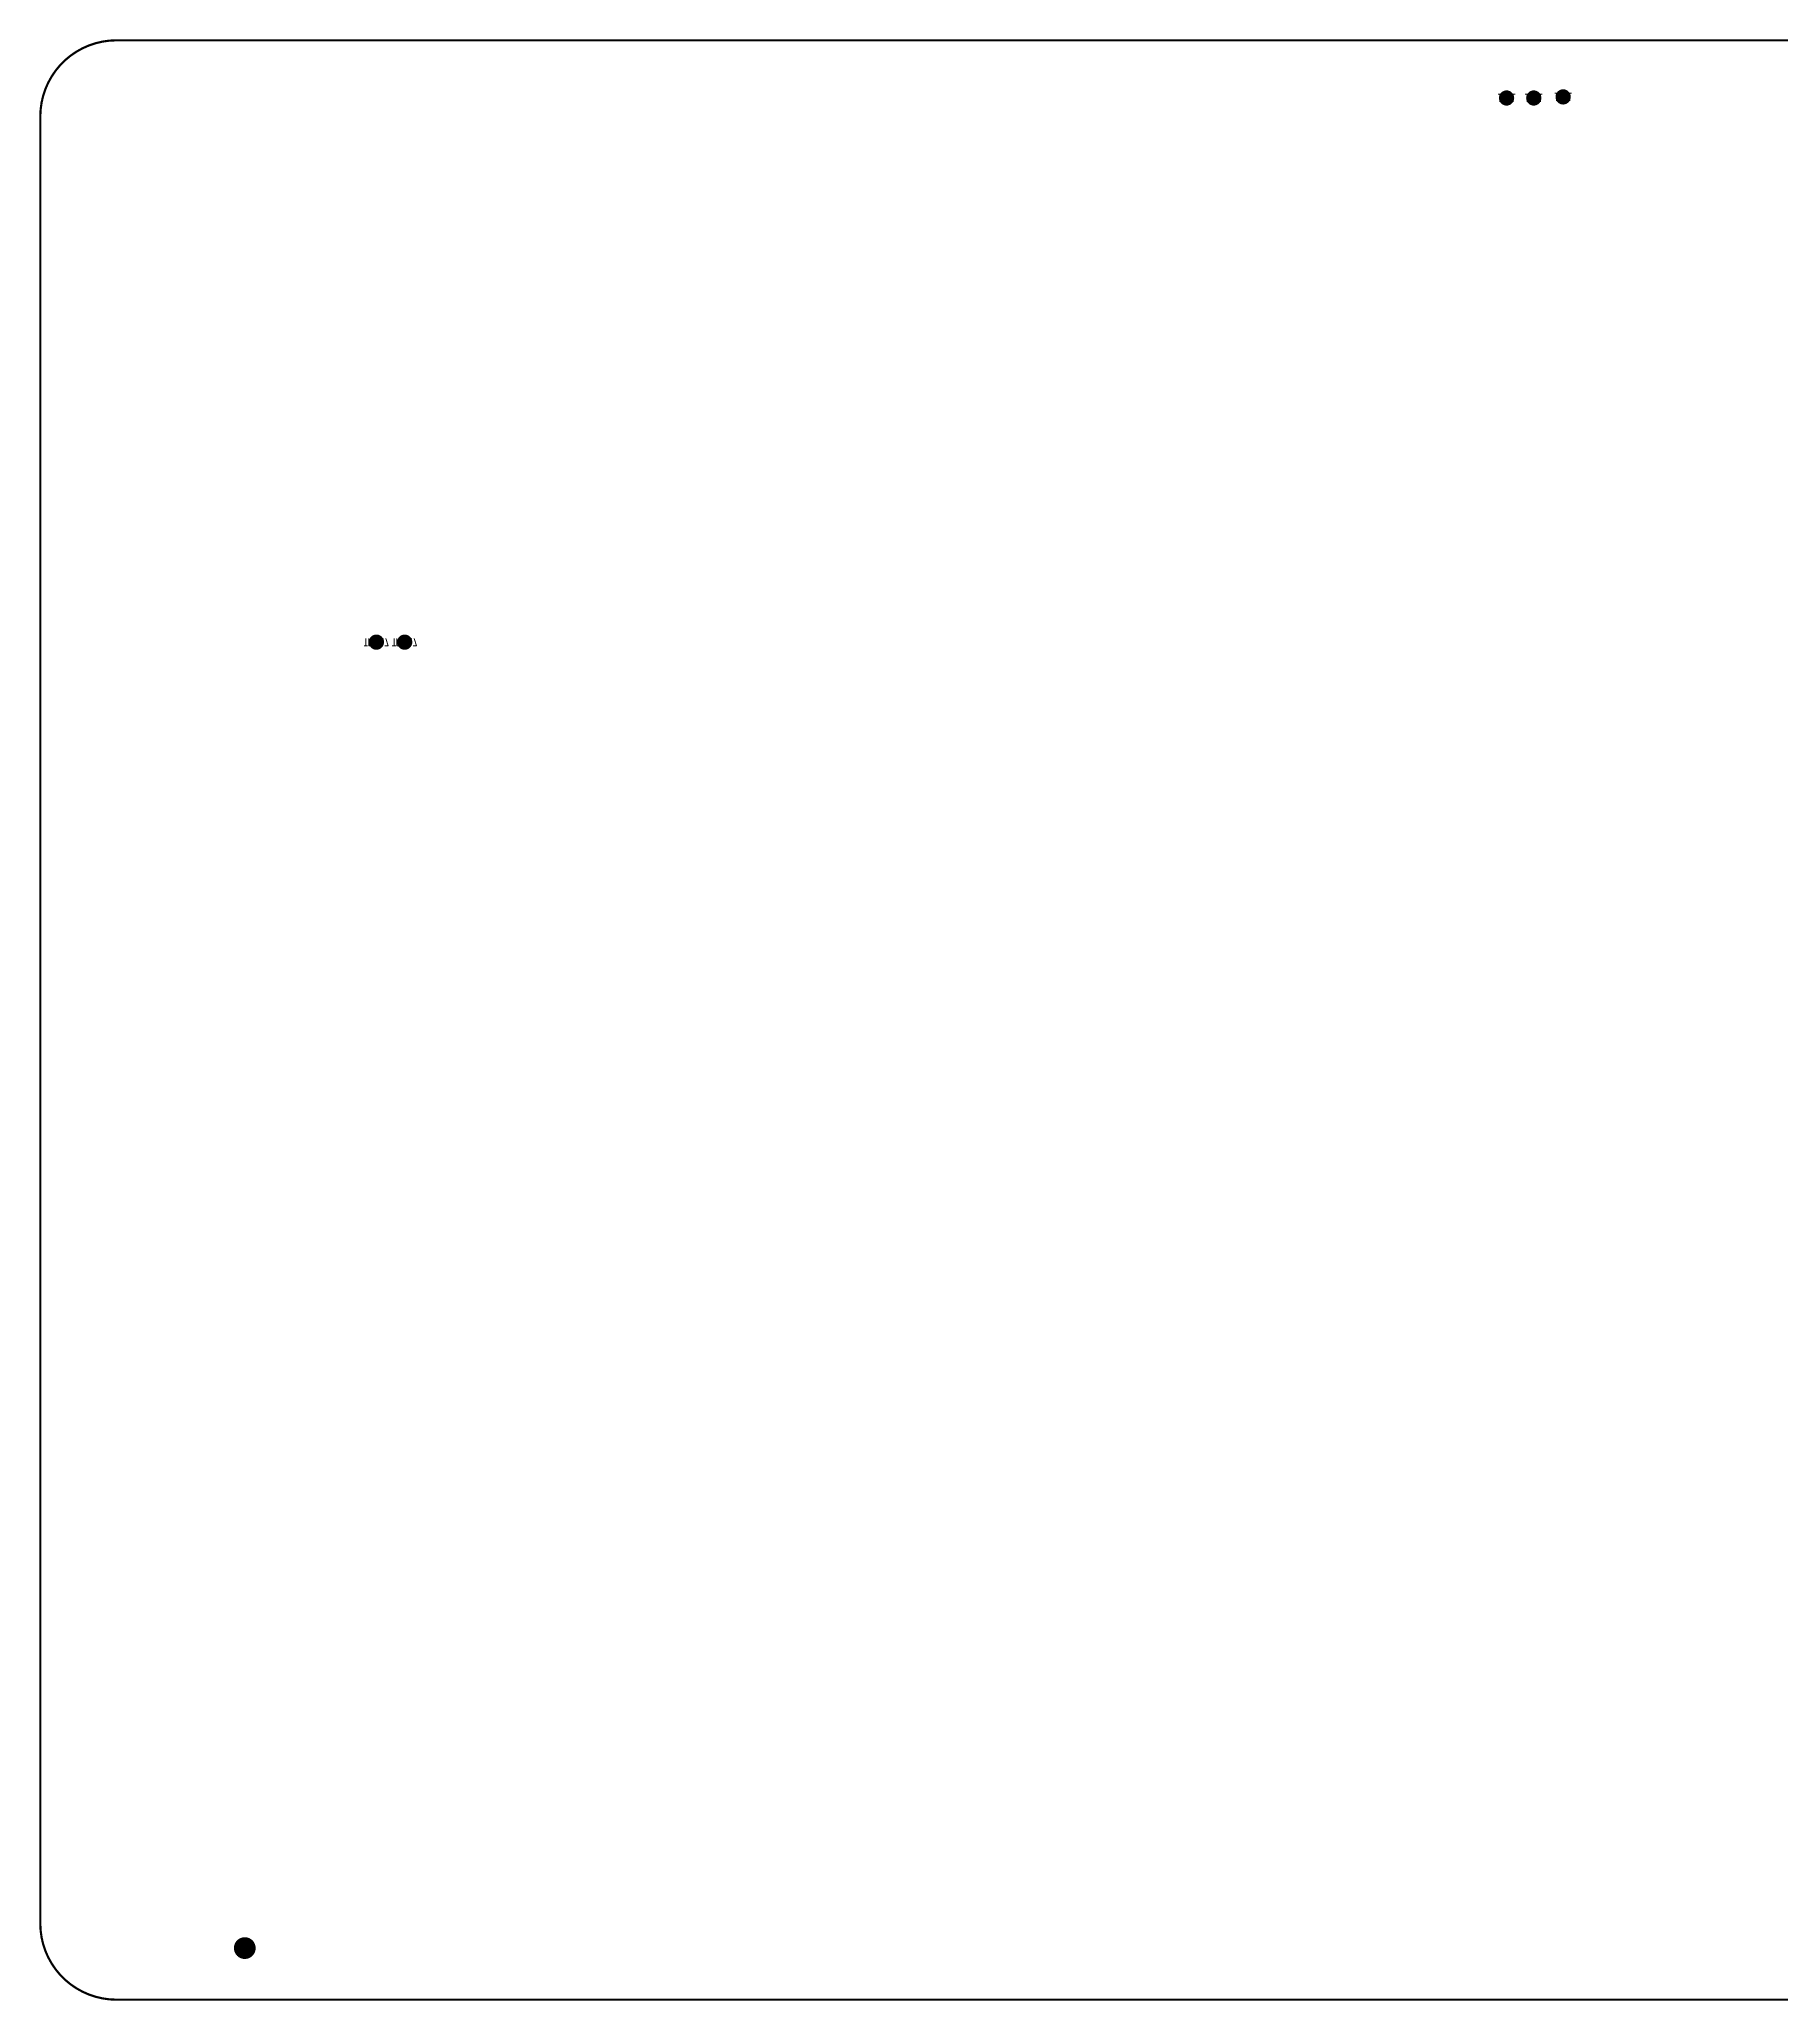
# Model space of a CAD drawing. Extents: x -4 to 157, y -4 to 87.
# Drawn here: x -3.5 to 76.5, y -3.6 to 86.5 of the extents above; entities that cross this region are included whole.
import ezdxf
from ezdxf.enums import TextEntityAlignment as Align

# ---------------------------------------------------------------- set-up
doc = ezdxf.new("R2010")
doc.units = 0
for name, color, linetype in [('ATTRIBUTE_04', 112, 'CONTINUOUS'), ('BOARD_OUTLINE_00', 254, 'CONTINUOUS'), ('DRIL_PLTE_THRU_01', 3, 'CONTINUOUS'), ('DRIL_PLTE_THRU_02', 171, 'CONTINUOUS'), ('DRIL_PLTE_THRU_03', 222, 'CONTINUOUS'), ('DRIL_PLTE_THRU_04', 2, 'CONTINUOUS'), ('PADS_BOT', 56, 'CONTINUOUS'), ('PADS_INNER', 96, 'CONTINUOUS'), ('PADS_TOP', 96, 'CONTINUOUS'), ('PART_NAME_126', 6, 'CONTINUOUS')]:
    doc.layers.add(name, color=color, linetype=linetype)
doc.styles.add('W0$05', font='simplex', dxfattribs={"width": 0.75})

# ---------------------------------------------------------------- blocks, each defined once
blk = doc.blocks.new('SMOOTH_0$1')
at = {"const_width": 0.05}
blk.add_lwpolyline([(-0.025, 0, 1), (0.025, 0, 1)], format="xyb", close=True, dxfattribs=at)
blk = doc.blocks.new('BOARD_1')
at = {"layer": 'BOARD_OUTLINE_00', "const_width": 0.1}
blk.add_lwpolyline([(0, -3.5, -0.414214), (3.5, 0), (156.51, 0, -0.414214), (160.01, -3.5), (160.01, -86.52, -0.414214), (156.51, -90.02), (3.5, -90.02, -0.414214), (0, -86.52)], format="xyb", close=True, dxfattribs=at)
at = {"layer": 'BOARD_OUTLINE_00'}
for p in [(3.5, 0), (0, -3.5)]:
    blk.add_blockref('SMOOTH_0$1', p, dxfattribs=at)
blk = doc.blocks.new('DRIL_HOLE_0')
blk.add_lwpolyline([(0, 0, 1), (0, 0, 1)], format="xyb", close=True)
blk = doc.blocks.new('PAD_0')
blk.add_lwpolyline([(0, 0, 1), (0, 0, 1)], format="xyb", close=True)
blk = doc.blocks.new('PAD_5')
at = {"const_width": 0.35}
blk.add_lwpolyline([(0, -0.175, 1), (0, 0.175, 1)], format="xyb", close=True, dxfattribs=at)
blk = doc.blocks.new('STK_BOT_62')
at = {"layer": 'DRIL_PLTE_THRU_01'}
blk.add_blockref('DRIL_HOLE_0', (0, 0), dxfattribs=at)
at = {"layer": 'DRIL_PLTE_THRU_02'}
blk.add_blockref('DRIL_HOLE_0', (0, 0), dxfattribs=at)
at = {"layer": 'DRIL_PLTE_THRU_03'}
blk.add_blockref('DRIL_HOLE_0', (0, 0), dxfattribs=at)
at = {"layer": 'DRIL_PLTE_THRU_04'}
blk.add_blockref('DRIL_HOLE_0', (0, 0), dxfattribs=at)
at = {"layer": 'PADS_BOT'}
blk.add_blockref('PAD_5', (0, 0), dxfattribs=at)
at = {"layer": 'PADS_INNER'}
blk.add_blockref('PAD_0', (0, 0), dxfattribs=at)
at = {"layer": 'PADS_TOP'}
blk.add_blockref('PAD_0', (0, 0), dxfattribs=at)
blk = doc.blocks.new('SYM_BOT_42')
blk.add_blockref('STK_BOT_62', (0, 0))
blk = doc.blocks.new('PART_BOT_249')
blk.add_blockref('SYM_BOT_42', (0, 0))
at = {"layer": 'ATTRIBUTE_04', "style": 'W0$05', "width": 0.75}
blk.add_text('TEST', height=0.35, dxfattribs=at).set_placement((0, 0), align=Align.MIDDLE_CENTER)
at = {"layer": 'PART_NAME_126', "style": 'W0$05', "width": 0.75}
blk.add_text('P1', height=0.35, dxfattribs=at).set_placement((0, 0), align=Align.MIDDLE_CENTER)
blk = doc.blocks.new('PART_BOT_250')
blk.add_blockref('SYM_BOT_42', (0, 0))
at = {"layer": 'ATTRIBUTE_04', "style": 'W0$05', "width": 0.75}
blk.add_text('TEST', height=0.35, dxfattribs=at).set_placement((0, 0), align=Align.MIDDLE_CENTER)
at = {"layer": 'PART_NAME_126', "style": 'W0$05', "width": 0.75}
blk.add_text('P2', height=0.35, dxfattribs=at).set_placement((0, 0), align=Align.MIDDLE_CENTER)
blk = doc.blocks.new('PART_BOT_251')
blk.add_blockref('SYM_BOT_42', (0, 0))
at = {"layer": 'ATTRIBUTE_04', "style": 'W0$05', "width": 0.75}
blk.add_text('TEST', height=0.35, dxfattribs=at).set_placement((0, 0), align=Align.MIDDLE_CENTER)
at = {"layer": 'PART_NAME_126', "style": 'W0$05', "width": 0.75}
blk.add_text('P3', height=0.35, dxfattribs=at).set_placement((0, 0), align=Align.MIDDLE_CENTER)
blk = doc.blocks.new('PART_BOT_460')
blk.add_blockref('SYM_BOT_42', (0, 0))
at = {"layer": 'ATTRIBUTE_04', "style": 'W0$05', "width": 0.75}
blk.add_text('TP_0.7', height=0.35, dxfattribs=at).set_placement((0, 0), align=Align.MIDDLE_CENTER)
blk = doc.blocks.new('PART_BOT_461')
blk.add_blockref('SYM_BOT_42', (0, 0))
at = {"layer": 'ATTRIBUTE_04', "style": 'W0$05', "width": 0.75}
blk.add_text('TP_0.7', height=0.35, dxfattribs=at).set_placement((0, 0), align=Align.MIDDLE_CENTER)
blk = doc.blocks.new('PAD_7')
at = {"const_width": 0.5}
blk.add_lwpolyline([(0, -0.25, 1), (0, 0.25, 1)], format="xyb", close=True, dxfattribs=at)
blk = doc.blocks.new('STK_BOT_107')
at = {"layer": 'DRIL_PLTE_THRU_01'}
blk.add_blockref('DRIL_HOLE_0', (0, 0), dxfattribs=at)
at = {"layer": 'DRIL_PLTE_THRU_02'}
blk.add_blockref('DRIL_HOLE_0', (0, 0), dxfattribs=at)
at = {"layer": 'DRIL_PLTE_THRU_03'}
blk.add_blockref('DRIL_HOLE_0', (0, 0), dxfattribs=at)
at = {"layer": 'DRIL_PLTE_THRU_04'}
blk.add_blockref('DRIL_HOLE_0', (0, 0), dxfattribs=at)
at = {"layer": 'PADS_BOT'}
blk.add_blockref('PAD_7', (0, 0), dxfattribs=at)
at = {"layer": 'PADS_INNER'}
blk.add_blockref('PAD_0', (0, 0), dxfattribs=at)
at = {"layer": 'PADS_TOP'}
blk.add_blockref('PAD_0', (0, 0), dxfattribs=at)
blk = doc.blocks.new('SYM_BOT_73')
blk.add_blockref('STK_BOT_107', (0, 0))
blk = doc.blocks.new('PART_BOT_540')
blk.add_blockref('SYM_BOT_73', (0, 0))
at = {"layer": 'ATTRIBUTE_04', "style": 'W0$05', "width": 0.75}
blk.add_text('MARK', height=0.35, dxfattribs=at).set_placement((0, 0), align=Align.MIDDLE_CENTER)
at = {"layer": 'PART_NAME_126', "style": 'W0$05', "width": 0.75}
blk.add_text('M2', height=0.35, dxfattribs=at).set_placement((0, 0), align=Align.MIDDLE_CENTER)

msp = doc.modelspace()

# ---------------------------------------------------------------- block references
msp.add_blockref('BOARD_1', (-3.5, 86.5))
at = {"xscale": -1}
for name, p in [('PART_BOT_250', (63.9, 83.85)), ('PART_BOT_251', (65.15, 83.85)), ('PART_BOT_249', (66.5, 83.9)), ('PART_BOT_540', (5.9, -1.15))]:
    msp.add_blockref(name, p, dxfattribs=at)
at = {"xscale": -1, "rotation": -180}
for name, p in [('PART_BOT_461', (11.95, 58.85)), ('PART_BOT_460', (13.25, 58.85))]:
    msp.add_blockref(name, p, dxfattribs=at)

doc.saveas('drawing.dxf')
